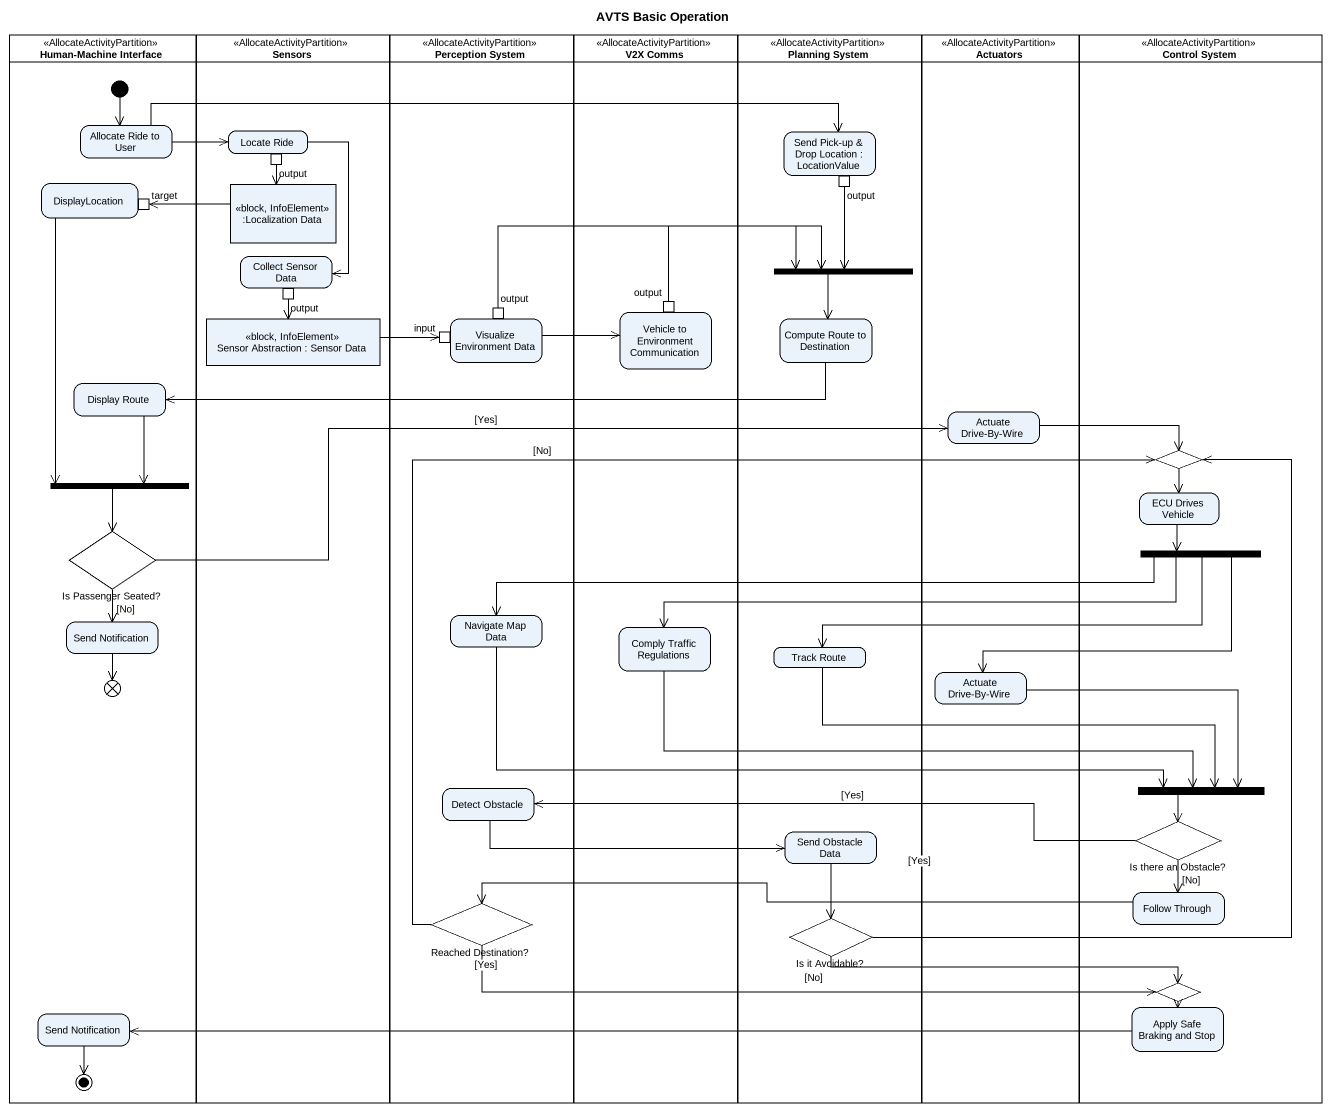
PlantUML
@startuml
title AVTS Basic Operation
hide empty description
state "Human-Machine Interface" as Human_Machine_Interface <<AllocateActivityPartition>> {
  state "Allocate Ride to User" as Allocate_Ride_to_User
  state DisplayLocation {
    state target <<inputPin>>
  }
  state "Display Route" as Display_Route
  state fork2 <<join>>
  state "Is Passenger Seated?" as Is_Passenger_Seated <<choice>>
  state "Send Notification" as Send_Notification
  state flowfinal1 <<end>>
  state "Send Notification" as Send_Notification_2
  [*] --> Allocate_Ride_to_User
  Send_Notification_2 --> [*]
}
state Sensors <<AllocateActivityPartition>> {
  state "Locate Ride" as Locate_Ride {
    state output <<outputPin>>
  }
  state ":Localization Data" as Localization_Data <<block, InfoElement>>
  state "Collect Sensor Data" as Collect_Sensor_Data {
    state "output" as output_3 <<outputPin>>
  }
  state "Sensor Abstraction : Sensor Data" as Sensor_Abstraction <<block, InfoElement>>
}
state "Perception System" as Perception_System <<AllocateActivityPartition>> {
  state "Visualize Environment Data" as Visualize_Environment_Data {
    state "output" as output_4 <<outputPin>>
    state input <<inputPin>>
  }
  state "Navigate Map Data" as Navigate_Map_Data
  state "Detect Obstacle" as Detect_Obstacle
  state "Reached Destination?" as Reached_Destination <<choice>>
}
state "V2X Comms" as V2X_Comms <<AllocateActivityPartition>> {
  state "Vehicle to Environment Communication" as Vehicle_to_Environment {
    state "output" as output_5 <<outputPin>>
  }
  state "Comply Traffic Regulations" as Comply_Traffic_Regulations
}
state "Planning System" as Planning_System <<AllocateActivityPartition>> {
  state "Send Pick-up & Drop Location : LocationValue" as Send_Pick_up_Drop_Location {
    state "output" as output_2 <<outputPin>>
  }
  state fork1 <<join>>
  state "Compute Route to Destination" as Compute_Route_to_Destination
  state "Track Route" as Track_Route
  state "Send Obstacle Data" as Send_Obstacle_Data
  state "Is it Avoidable?" as Is_it_Avoidable <<choice>>
}
state Actuators <<AllocateActivityPartition>> {
  state "Actuate Drive-By-Wire" as Actuate_Drive_By_Wire
  state "Actuate Drive-By-Wire" as Actuate_Drive_By_Wire_2
}
state "Control System" as Control_System <<AllocateActivityPartition>> {
  state choice1 <<choice>>
  state "ECU Drives Vehicle" as ECU_Drives_Vehicle
  state fork3 <<fork>>
  state fork4 <<join>>
  state "Is there an Obstacle?" as Is_there_an_Obstacle <<choice>>
  state "Follow Through" as Follow_Through
  state "Apply Safe Braking and Stop" as Apply_Safe_Braking_and_Stop
  state choice2 <<choice>>
}
Allocate_Ride_to_User -right-> Locate_Ride
Allocate_Ride_to_User -right-> Send_Pick_up_Drop_Location
Locate_Ride --> Collect_Sensor_Data
DisplayLocation --> fork2
Localization_Data -left-> target
output --> Localization_Data
output_2 --> fork1
fork1 --> Compute_Route_to_Destination
output_3 --> Sensor_Abstraction
output_4 -right-> fork1
output_5 -right-> fork1
Sensor_Abstraction -right-> input
Visualize_Environment_Data -right-> Vehicle_to_Environment
Compute_Route_to_Destination -left-> Display_Route
Display_Route --> fork2
Actuate_Drive_By_Wire -right-> choice1
choice1 --> ECU_Drives_Vehicle
fork2 --> Is_Passenger_Seated
ECU_Drives_Vehicle --> fork3
Is_Passenger_Seated -right-> Actuate_Drive_By_Wire : [Yes]
Is_Passenger_Seated --> Send_Notification : [No]
fork3 -left-> Navigate_Map_Data
fork3 -left-> Comply_Traffic_Regulations
fork3 -left-> Track_Route
fork3 --> Actuate_Drive_By_Wire_2
Send_Notification --> flowfinal1
Navigate_Map_Data -right-> fork4
Comply_Traffic_Regulations -right-> fork4
Track_Route -right-> fork4
Actuate_Drive_By_Wire_2 -right-> fork4
Detect_Obstacle -right-> Send_Obstacle_Data
fork4 --> Is_there_an_Obstacle
Send_Obstacle_Data --> Is_it_Avoidable
Is_there_an_Obstacle -left-> Detect_Obstacle : [Yes]
Is_there_an_Obstacle --> Follow_Through : [No]
Follow_Through -left-> Reached_Destination
Reached_Destination -up-> choice1 : [No]
Reached_Destination -right-> choice2 : [Yes]
Is_it_Avoidable -up-> choice1 : [Yes]
Is_it_Avoidable -right-> choice2 : [No]
Apply_Safe_Braking_and_Stop -left-> Send_Notification_2
choice2 --> Apply_Safe_Braking_and_Stop
@enduml
